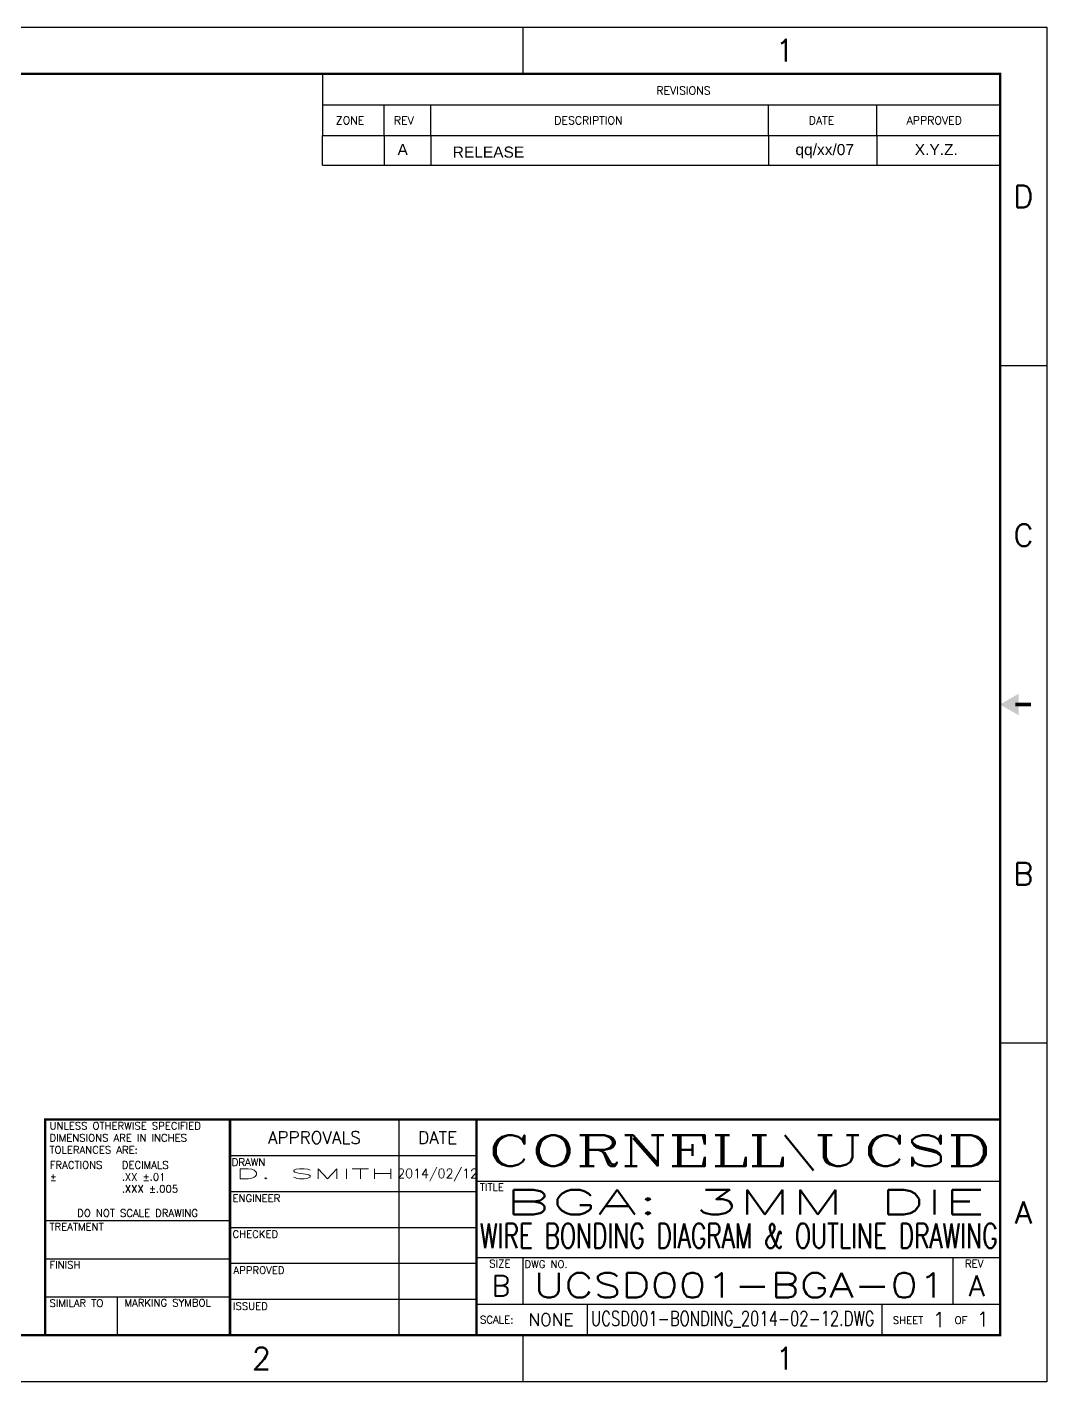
# Model space of a CAD drawing. Header units: inches. Extents: x 5.6 to 70.4, y 6.1 to 48.
# Drawn here: x 38.82 to 70.35, y 6.08 to 47.99 of the extents above; entities that cross this region are included whole.
import ezdxf
from ezdxf.enums import TextEntityAlignment as Align

# ---------------------------------------------------------------- set-up
doc = ezdxf.new("R2010")
doc.units = ezdxf.units.IN
doc.header["$MEASUREMENT"] = 0
doc.layers.add('00-TBlock', color=7, linetype='Continuous')
doc.layers.add('01-TBlock', color=7, linetype='Continuous')
doc.styles.add('Complex', font='complex.shx')
doc.styles.get("Standard").update_dxf_attribs({"font": 'arial.ttf'})
doc.styles.add('TBlock', font='simplex.shx')

# ---------------------------------------------------------------- blocks, each defined once
blk = doc.blocks.new('ANSI_B-1')
at = {"layer": '01-TBlock'}
for p, q in [((0, 279.4), (431.8, 279.4)), ((323.85, 269.75), (323.85, 279.4)), ((431.8, 279.4), (431.8, 0)), ((282.45, 269.75), (282.45, 257.05)), ((282.45, 263.4), (422.15, 263.4)), ((295.15, 257.05), (295.15, 263.4)), ((304.8, 257.05), (304.8, 263.4)), ((374.4, 257.05), (374.4, 263.4)), ((396.75, 257.05), (396.75, 263.4)), ((282.45, 257.05), (422.15, 257.05)), ((431.8, 209.55), (422.15, 209.55)), ((431.8, 69.85), (422.15, 69.85)), ((298.2, 54.1), (298.2, 9.65)), ((263.4, 46.69), (314.2, 46.69)), ((263.4, 39.28), (314.2, 39.28)), ((314.2, 41.4), (422.15, 41.4)), ((225.3, 33.27), (263.4, 33.27)), ((263.4, 31.87), (314.2, 31.87)), ((225.3, 25.4), (263.4, 25.4)), ((314.2, 25.65), (422.15, 25.65)), ((323.85, 16), (323.85, 25.65)), ((412.5, 16), (412.5, 25.65)), ((263.4, 24.47), (314.2, 24.47)), ((225.3, 17.53), (263.4, 17.53)), ((240.22, 9.65), (240.22, 17.53)), ((263.4, 17.06), (314.2, 17.06)), ((314.2, 16), (422.15, 16)), ((337.07, 9.45), (337.07, 15.8)), ((397.81, 9.65), (397.81, 16)), ((323.85, 0), (323.85, 9.65)), ((431.8, 0), (0, 0))]:
    blk.add_line(p, q, dxfattribs=at)
at = {"layer": '01-TBlock', "const_width": 0.508}
blk.add_lwpolyline([(9.65, 269.75), (422.15, 269.75), (422.15, 9.65), (9.65, 9.65)], close=True, dxfattribs=at)
at = {"layer": '01-TBlock'}
for points, const_width in [([(428.5, 139.7), (425.32, 139.7)], 0.762), ([(422.15, 54.1), (225.3, 54.1), (225.3, 9.65)], 0.508), ([(263.4, 54.1), (263.4, 9.65)], 0.508), ([(314.2, 9.65), (314.2, 54.1)], 0.508)]:
    blk.add_lwpolyline(points, dxfattribs=dict(at, const_width=const_width))
blk.add_solid([(425.96, 137.49), (422.15, 139.7), (425.96, 137.49), (425.96, 141.91)], dxfattribs=at)
at = {"layer": '00-TBlock', "style": 'TBlock'}
blk.add_attdef('SHEETS', text='', height=3.05, dxfattribs=at).set_placement((418.62, 12.93), align=Align.MIDDLE)
at = {"layer": '01-TBlock', "style": 'TBlock'}
for s, height, p in [('1', 4.57, (377.82, 274.57)), ('D', 4.57, (426.97, 244.47)), ('C', 4.57, (426.97, 174.62)), ('B', 4.57, (426.97, 104.78)), ('APPROVALS', 2.54, (280.8, 50.4)), ('DATE', 2.54, (306.2, 50.4)), ('A', 4.57, (426.97, 34.92)), ('OF', 1.524, (414.09, 12.73)), ('2', 4.57, (269.88, 4.83)), ('1', 4.57, (377.82, 4.83))]:
    blk.add_text(s, height=height, dxfattribs=at).set_placement(p, align=Align.MIDDLE)
for s, height, p in [('REVISIONS', 1.651, (351.29, 265.49)), ('ZONE', 1.651, (285.21, 259.34)), ('REV', 1.651, (297.18, 259.34)), ('DESCRIPTION', 1.651, (330.25, 259.34)), ('DATE', 1.651, (382.72, 259.34)), ('APPROVED', 1.651, (402.88, 259.34)), ('TITLE', 1.524, (314.91, 39.37)), ('SIZE', 1.524, (316.85, 23.62)), ('DWG NO.', 1.524, (324.11, 23.52)), ('REV', 1.524, (414.93, 23.62))]:
    blk.add_text(s, height=height, dxfattribs=at).set_placement(p)
for s, p in [('UNLESS OTHERWISE SPECIFIED', (226.19, 52.79)), ('DIMENSIONS ARE IN INCHES', (226.19, 50.32)), ('TOLERANCES ARE:', (226.19, 47.85)), ('FRACTIONS', (226.25, 44.73)), ('DECIMALS', (241.09, 44.73)), ('DRAWN', (263.75, 45.3)), ('%%P', (226.25, 42.26)), ('.XX %%P.01', (241.09, 42.26)), ('.XXX %%P.005', (241.09, 39.8)), ('ENGINEER', (263.91, 37.87)), ('TREATMENT', (226.19, 32)), ('CHECKED', (263.91, 30.49)), ('FINISH', (226.19, 24.13)), ('APPROVED', (264.11, 23.02)), ('SIMILAR TO', (226.19, 16.26)), ('MARKING SYMBOL', (241.64, 16.31)), ('ISSUED', (264.01, 15.64)), ('SCALE:', (314.94, 12.83)), ('SHEET', (400.04, 12.73))]:
    blk.add_text(s, height=1.524, dxfattribs=at).set_placement(p, align=Align.MIDDLE_LEFT)
for s, height, p in [('DO NOT SCALE DRAWING', 1.524, (244.35, 34.83)), ('B', 4.32, (319.25, 19.81)), ('1', 3.05, (409.6, 12.83))]:
    blk.add_text(s, height=height, dxfattribs=at).set_placement(p, align=Align.MIDDLE_CENTER)
at = {"layer": '01-TBlock'}
for tag, height, style, width, p, p2 in [('COMPANY_NAME', 6.35, 'Complex', 1.302792, (316.5, 44.5), (420.5, 44.5)), ('DRAWN', 2.03, 'TBlock', 3.343562, (264.5, 41.91), (297.5, 41.91)), ('TITLE1', 5.08, 'TBlock', 4.817647, (320.04, 34.53), (419.1, 34.53)), ('ENGINEER', 2.03, 'TBlock', 2.40424, (264, 34.5), (297.5, 34.5)), ('TITLE2', 5.08, 'TBlock', 4.691489, (314.96, 27.6), (421.64, 27.6)), ('CHECKER', 2.03, 'TBlock', 2.527085, (264, 27.09), (297.5, 27.09)), ('XXX-XXXX-XXXX', 5.08, 'TBlock', 1.32097, (326, 17.4), (411, 17.4)), ('APPROVED_BY', 2.03, 'TBlock', 1.518468, (264, 19.68), (297.5, 19.68)), ('ISSUED_BY', 2.03, 'TBlock', 2.024624, (264, 12.27), (297.5, 12.27)), ('XXXXXXXATA.DWG', 3.05, 'TBlock', 1.479779, (337.82, 11.56), (396.24, 11.56))]:
    blk.add_attdef(tag, text='', height=height, dxfattribs=dict(at, style=style, width=width)).set_placement(p, p2, align=Align.FIT)
at = {"layer": '01-TBlock', "style": 'TBlock'}
blk.add_attdef('DS_DAT', text='', height=1.9, dxfattribs=at).set_placement((306.2, 42.99), align=Align.MIDDLE_CENTER)
for tag, height, p in [('ENG_DAT', 1.9, (306.2, 35.58)), ('CK_DAT', 1.9, (306.2, 28.17)), ('AP_DAT', 1.9, (306.2, 20.76)), ('REVLO', 4.32, (417.32, 19.81)), ('IS_DAT', 1.9, (306.2, 13.35)), ('NONE', 2.54, (329.56, 12.83))]:
    blk.add_attdef(tag, text='', height=height, dxfattribs=at).set_placement(p, align=Align.MIDDLE)

msp = doc.modelspace()

# ---------------------------------------------------------------- linework, layer by layer
at = {"layer": '00-TBlock', "lineweight": -3}
for p, q in [((47.95193, 43.72343), (47.95193, 44.63783)), ((49.85693, 44.63783), (49.85693, 43.72343)), ((51.30473, 44.63783), (51.30473, 43.72343)), ((61.74413, 44.63783), (61.74413, 43.72343)), ((65.09693, 44.63783), (65.09693, 43.72343)), ((47.95193, 43.72343), (68.93742, 43.72343))]:
    msp.add_line(p, q, dxfattribs=at)

# ---------------------------------------------------------------- block references
at = {"layer": '01-TBlock', "linetype": 'Continuous', "lineweight": -3}
ref = msp.add_blockref('ANSI_B-1', (5.58473, 6.08063), dxfattribs=dict(at, xscale=0.1500000000000021, yscale=0.1500000000000021, zscale=0.1500000000000021))
ref.add_attrib('COMPANY_NAME', 'CORNELL\\UCSD', dxfattribs={"height": 0.9525, "style": 'Complex', "width": 1.381273}).set_placement((53.05973, 12.75563), (68.65973, 12.75563), align=Align.FIT)
ref.add_attrib('TITLE1', 'BGA: 3MM DIE', dxfattribs={"height": 0.762, "style": 'TBlock', "width": 1.803965}).set_placement((53.59073, 11.25992), (68.44973, 11.25992), align=Align.FIT)
ref.add_attrib('TITLE2', 'WIRE BONDING DIAGRAM & OUTLINE DRAWING', dxfattribs={"height": 0.762, "style": 'TBlock', "width": 0.60411}).set_placement((52.82873, 10.22045), (68.83073, 10.22045), align=Align.FIT)
ref.add_attrib('XXX-XXXX-XXXX', 'UCSD001-BGA-01', dxfattribs={"height": 0.762, "style": 'TBlock', "width": 1.250455}).set_placement((54.48473, 8.69063), (67.23473, 8.69063), align=Align.FIT)
ref.add_attrib('REVLO', 'A', dxfattribs={"height": 0.6477, "style": 'TBlock'}).set_placement((68.18303, 9.05243), align=Align.MIDDLE)
ref.add_attrib('SHEETS', '1', dxfattribs={"layer": '00-TBlock', "height": 0.4572, "style": 'TBlock'}).set_placement((68.37835, 8.01985), align=Align.MIDDLE)
ref.add_attrib('XXXXXXXATA.DWG', 'UCSD001-BONDING_2014-02-12.DWG', dxfattribs={"height": 0.4572, "style": 'TBlock', "width": 0.669717}).set_placement((56.25773, 7.81418), (65.02073, 7.81418), align=Align.FIT)
ref.add_attrib('NONE', 'NONE', dxfattribs={"height": 0.381, "style": 'TBlock'}).set_placement((55.01921, 8.00468), align=Align.MIDDLE)
ref.add_attrib('DRAWN', 'D. SMITH', dxfattribs={"height": 0.3048, "style": 'TBlock', "width": 2.545099}).set_placement((45.25973, 12.36653), (50.20973, 12.36653), align=Align.FIT)
ref.add_attrib('DS_DAT', '2014/02/12', dxfattribs={"height": 0.28575, "style": 'TBlock'}).set_placement((51.51428, 12.52887), align=Align.MIDDLE_CENTER)

# ---------------------------------------------------------------- texts
at = {"layer": '00-TBlock'}
for s, p in [('A', (50.43473, 44.03063)), ('qq/xx/07', (63.48473, 44.03063)), ('X.Y.Z.', (66.93473, 44.03063))]:
    msp.add_text(s, height=0.3429, dxfattribs=at).set_placement(p, align=Align.CENTER)
msp.add_text('RELEASE', height=0.3429, dxfattribs=at).set_placement((51.98242, 43.95203))

doc.saveas('drawing.dxf')
